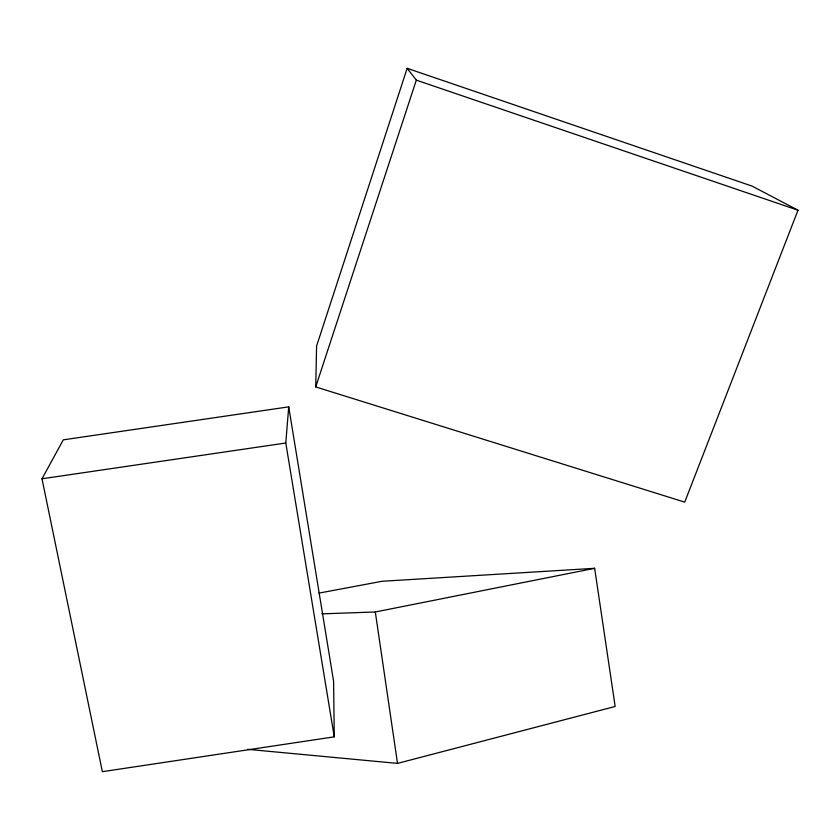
<?xml version="1.0" encoding="UTF-8"?>
<svg xmlns="http://www.w3.org/2000/svg" width="840" height="840" viewBox="0 0 840 840"><rect width="100%" height="100%" fill="white"/><g stroke="black" fill="none" stroke-linecap="round" stroke-linejoin="round"><path stroke-width="1.26" d="M315.725 386.925L316.596 346.028L407.159 68.313L752.021 186.081L798 210.21L684.726 502.131L315.725 386.925L416.315 80.147L407.159 68.313M334.268 736.837L285.789 443.016L288.719 406.854L63.315 439.834L42 478.779L102.364 771.687L334.268 736.837L333.585 681.198L288.719 406.854M247.569 749.322L397.519 763.392L615.163 706.472L594.647 568.312L382.074 581.28L318.927 593.114M321.846 613.851L375.312 611.982L594.647 568.312M42 478.779L285.789 443.016M416.315 80.147L798 210.21M375.312 611.982L397.519 763.392"/></g></svg>
